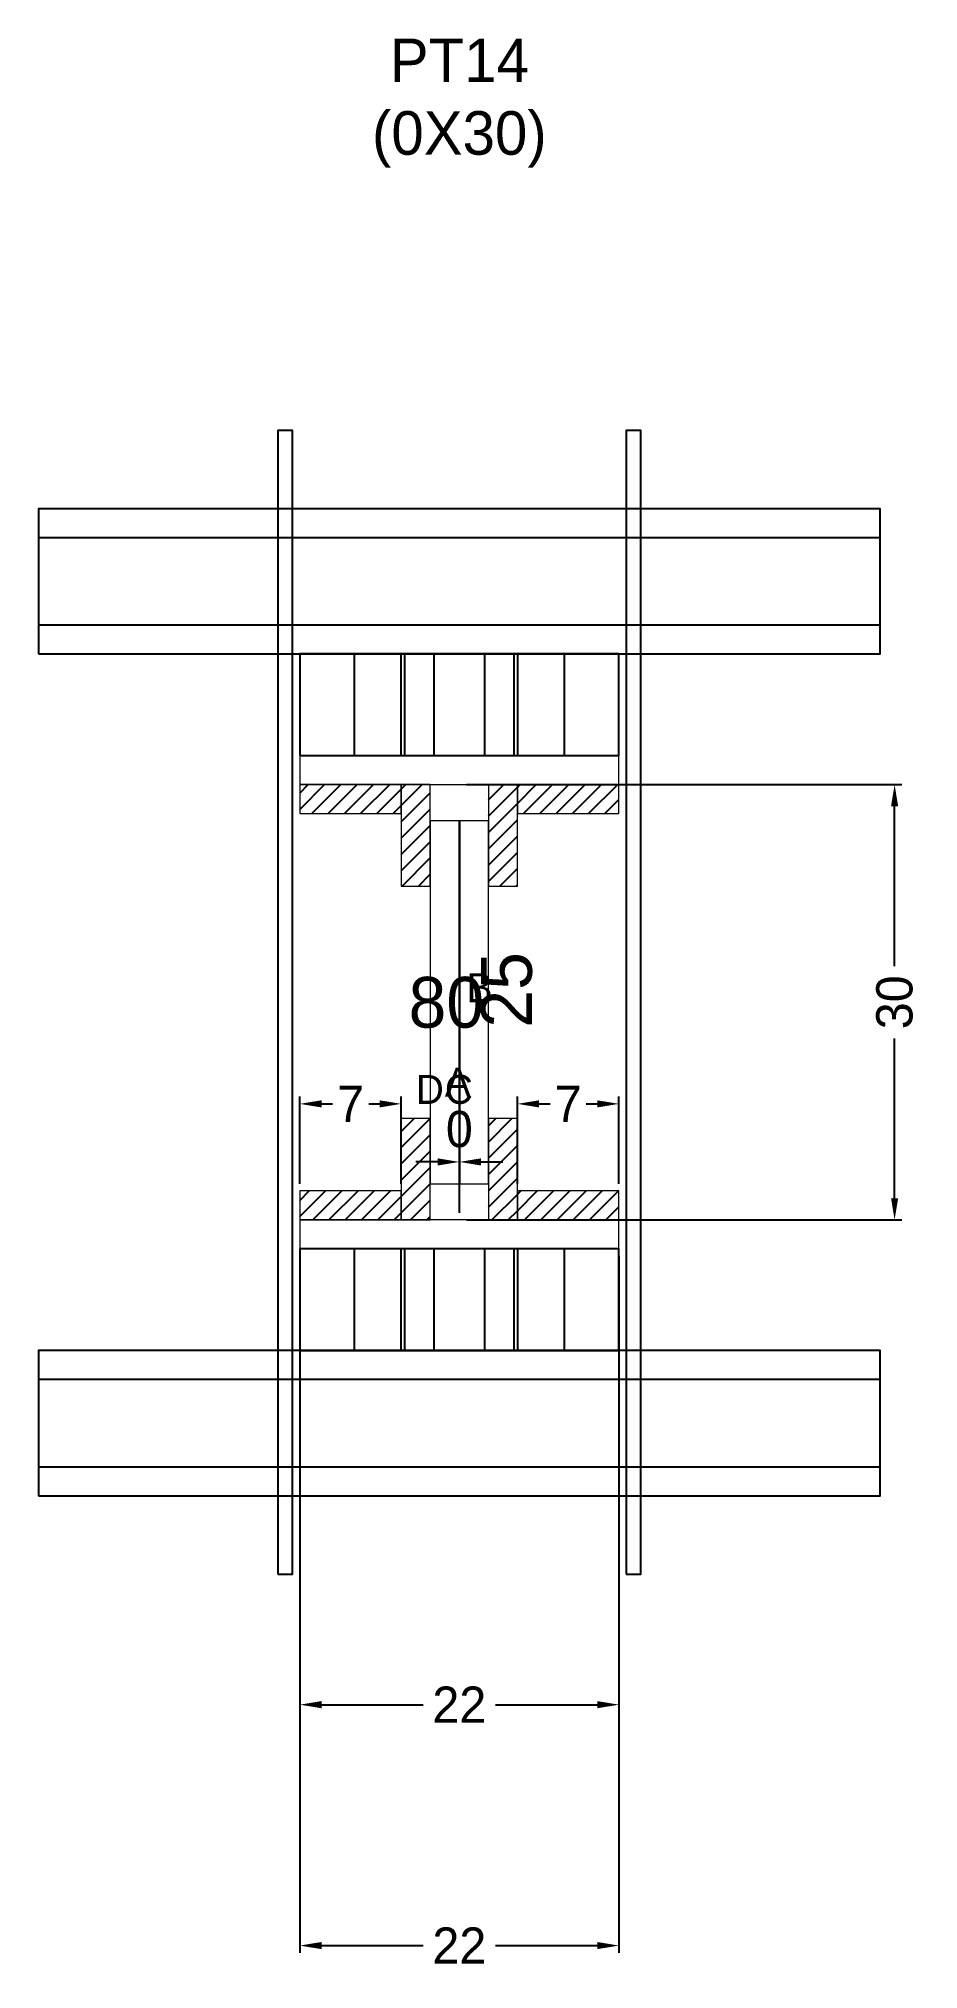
# Model space of a CAD drawing. Header units: centimetres. Extents: x -58 to 63, y 7 to 273.
import ezdxf

# ---------------------------------------------------------------- set-up
doc = ezdxf.new("R2010")
doc.units = ezdxf.units.CM
for name, color, linetype in [('CHAPA', 140, 'Continuous'), ('COTA', 241, 'Continuous'), ('Hachura', 251, 'Continuous'), ('Madeira', 30, 'Continuous'), ('NOMENCLATURA', 7, 'Continuous'), ('Painéis', 200, 'Continuous'), ('Perfil Metálico', 150, 'Continuous'), ('SARRAFO', 251, 'Continuous'), ('TEXTO_GERAL', 7, 'Continuous')]:
    doc.layers.add(name, color=color, linetype=linetype)
doc.dimstyles.new('cotax2', dxfattribs={"dimtxt": 2.5, "dimasz": 1.5, "dimexe": 0.5, "dimexo": 0.5, "dimgap": 0.5, "dimtad": 1, "dimcen": 2.5, "dimazin": 3, "dimtfac": 1, "dimtmove": 0, "dimatfit": 3})
pattern_1 = [(45, (0, 0), (-1.122532, 1.122532), [])]

# ---------------------------------------------------------------- blocks, each defined once
blk = doc.blocks.new('_CLOSEDFILLED')
at = {"color": 0, "linetype": 'BYBLOCK'}
blk.add_solid([(-1, 0.164), (0, 0), (-1, -0.164)], dxfattribs=at)
blk = doc.blocks.new('*D1')
for p, q in [((-22, 105), (-22, 9)), ((22, 105), (22, 9)), ((-19, 10), (-5, 10)), ((5, 10), (19, 10))]:
    blk.add_line(p, q)
at = {"layer": 'Defpoints'}
for p in [(-22, 106), (22, 106), (-22, 10)]:
    blk.add_point(p, dxfattribs=at)
at = {"layer": 'COTA', "xscale": 3, "yscale": 3, "rotation": 180}
blk.add_blockref('_CLOSEDFILLED', (-22, 10), dxfattribs=at)
at = {"layer": 'COTA', "xscale": 3, "yscale": 3}
blk.add_blockref('_CLOSEDFILLED', (22, 10), dxfattribs=at)
at = {"layer": 'COTA', "insert": (0, 10), "char_height": 5, "attachment_point": 5}
blk.add_mtext('22', dxfattribs=at)
blk = doc.blocks.new('*D2')
for p, q in [((-3, 118), (-6, 118)), ((0, 111), (0, 119)), ((0, 111), (0, 119)), ((0, 118), (0, 118)), ((3, 118), (6, 118))]:
    blk.add_line(p, q)
at = {"layer": 'Defpoints'}
for p in [(0, 118), (0, 110), (0, 110)]:
    blk.add_point(p, dxfattribs=at)
at = {"layer": 'COTA', "xscale": 3, "yscale": 3}
blk.add_blockref('_CLOSEDFILLED', (0, 118), dxfattribs=at)
at = {"layer": 'COTA', "xscale": 3, "yscale": 3, "rotation": 180}
blk.add_blockref('_CLOSEDFILLED', (0, 118), dxfattribs=at)
at = {"layer": 'COTA', "insert": (0, 122.5), "char_height": 5, "attachment_point": 5}
blk.add_mtext('0', dxfattribs=at)
blk = doc.blocks.new('*D3')
for p, q in [((1, 170), (61, 170)), ((60, 145), (60, 167)), ((60, 113), (60, 135)), ((1, 110), (61, 110))]:
    blk.add_line(p, q)
at = {"layer": 'Defpoints'}
for p in [(0, 170), (0, 110), (60, 110)]:
    blk.add_point(p, dxfattribs=at)
at = {"layer": 'COTA', "xscale": 3, "yscale": 3}
for p, rotation in [((60, 170), 90), ((60, 110), -90.00000000000001)]:
    blk.add_blockref('_CLOSEDFILLED', p, dxfattribs=dict(at, rotation=rotation))
at = {"layer": 'COTA', "insert": (60, 140), "char_height": 5, "attachment_point": 5, "rotation": 90}
blk.add_mtext('30', dxfattribs=at)
blk = doc.blocks.new('*D4')
for p, q in [((-22, 115), (-22, 127)), ((-19, 126), (-17.5, 126)), ((-12.5, 126), (-11, 126)), ((-8, 115), (-8, 127))]:
    blk.add_line(p, q)
at = {"layer": 'Defpoints'}
for p in [(-22, 126), (-22, 114), (-8, 114)]:
    blk.add_point(p, dxfattribs=at)
at = {"layer": 'COTA', "xscale": 3, "yscale": 3, "rotation": 180}
blk.add_blockref('_CLOSEDFILLED', (-22, 126), dxfattribs=at)
at = {"layer": 'COTA', "xscale": 3, "yscale": 3}
blk.add_blockref('_CLOSEDFILLED', (-8, 126), dxfattribs=at)
at = {"layer": 'COTA', "insert": (-15, 126), "char_height": 5, "attachment_point": 5}
blk.add_mtext('7', dxfattribs=at)
blk = doc.blocks.new('*D5')
for p, q in [((8, 115), (8, 127)), ((11, 126), (12.5, 126)), ((17.5, 126), (19, 126)), ((22, 115), (22, 127))]:
    blk.add_line(p, q)
at = {"layer": 'Defpoints'}
for p in [(8, 126), (8, 114), (22, 114)]:
    blk.add_point(p, dxfattribs=at)
at = {"layer": 'COTA', "xscale": 3, "yscale": 3, "rotation": 180}
blk.add_blockref('_CLOSEDFILLED', (8, 126), dxfattribs=at)
at = {"layer": 'COTA', "xscale": 3, "yscale": 3}
blk.add_blockref('_CLOSEDFILLED', (22, 126), dxfattribs=at)
at = {"layer": 'COTA', "insert": (15, 126), "char_height": 5, "attachment_point": 5}
blk.add_mtext('7', dxfattribs=at)
blk = doc.blocks.new('*D6')
for p, q in [((-22, 72.2), (-22, 42.2)), ((22, 72.2), (22, 42.2)), ((-19, 43.2), (-5, 43.2)), ((5, 43.2), (19, 43.2))]:
    blk.add_line(p, q)
at = {"layer": 'Defpoints'}
for p in [(-22, 73.2), (22, 73.2), (-22, 43.2)]:
    blk.add_point(p, dxfattribs=at)
at = {"layer": 'COTA', "xscale": 3, "yscale": 3, "rotation": 180}
blk.add_blockref('_CLOSEDFILLED', (-22, 43.2), dxfattribs=at)
at = {"layer": 'COTA', "xscale": 3, "yscale": 3}
blk.add_blockref('_CLOSEDFILLED', (22, 43.2), dxfattribs=at)
at = {"layer": 'COTA', "insert": (0, 43.2), "char_height": 5, "attachment_point": 5}
blk.add_mtext('22', dxfattribs=at)

msp = doc.modelspace()

# ---------------------------------------------------------------- hatches: boundary and pattern name
at = {"layer": 'Hachura'}
h = msp.add_hatch(dxfattribs=at)
h.set_pattern_fill('ANSI31')
h.set_pattern_definition(pattern_1)
h.paths.add_polyline_path([(-22, 166), (-8, 166), (-8, 170), (-22, 170)])
h = msp.add_hatch(dxfattribs=at)
h.set_pattern_fill('ANSI31')
h.set_pattern_definition(pattern_1)
h.paths.add_polyline_path([(-8, 156), (-4, 156), (-4, 170), (-8, 170)])
h = msp.add_hatch(dxfattribs=at)
h.set_pattern_fill('ANSI31')
h.set_pattern_definition(pattern_1)
h.paths.add_polyline_path([(4, 156), (8, 156), (8, 170), (4, 170)])
h = msp.add_hatch(dxfattribs=at)
h.set_pattern_fill('ANSI31')
h.set_pattern_definition(pattern_1)
h.paths.add_polyline_path([(8, 166), (22, 166), (22, 170), (8, 170)])
h = msp.add_hatch(dxfattribs=at)
h.set_pattern_fill('ANSI31')
h.set_pattern_definition(pattern_1)
h.paths.add_polyline_path([(-8, 110), (-4, 110), (-4, 124), (-8, 124)])
h = msp.add_hatch(dxfattribs=at)
h.set_pattern_fill('ANSI31')
h.set_pattern_definition(pattern_1)
h.paths.add_polyline_path([(4, 110), (8, 110), (8, 124), (4, 124)])
h = msp.add_hatch(dxfattribs=at)
h.set_pattern_fill('ANSI31')
h.set_pattern_definition(pattern_1)
h.paths.add_polyline_path([(-22, 110), (-8, 110), (-8, 114), (-22, 114)])
h = msp.add_hatch(dxfattribs=at)
h.set_pattern_fill('ANSI31')
h.set_pattern_definition(pattern_1)
h.paths.add_polyline_path([(8, 110), (22, 110), (22, 114), (8, 114)])

# ---------------------------------------------------------------- linework, layer by layer
at = {"layer": 'CHAPA', "lineweight": 18}
for points in [[(-22, 170), (22, 170), (22, 174), (-22, 174)], [(-22, 170), (22, 170), (22, 174), (-22, 174)], [(-4, 115), (0, 115), (0, 165), (-4, 165)], [(-4, 115), (0, 115), (0, 165), (-4, 165)], [(0, 115), (4, 115), (4, 165), (0, 165)], [(0, 115), (4, 115), (4, 165), (0, 165)], [(-22, 106), (22, 106), (22, 110), (-22, 110)], [(-22, 106), (22, 106), (22, 110), (-22, 110)]]:
    msp.add_lwpolyline(points, close=True, dxfattribs=at)
at = {"layer": 'Hachura'}
for points in [[(-25, 61.2), (-23, 61.2), (-23, 218.8), (-25, 218.8)], [(23, 61.2), (25, 61.2), (25, 218.8), (23, 218.8)]]:
    msp.add_lwpolyline(points, close=True, dxfattribs=at)
at = {"layer": 'Madeira', "color": 126}
for points in [[(-22, 174), (22, 174), (22, 188), (-22, 188)], [(-22, 174), (-8, 174), (-8, 188), (-22, 188)], [(-14.5, 174), (-7.5, 174), (-7.5, 188), (-14.5, 188)], [(-3.5, 174), (3.5, 174), (3.5, 188), (-3.5, 188)], [(7.5, 174), (14.5, 174), (14.5, 188), (7.5, 188)], [(8, 174), (22, 174), (22, 188), (8, 188)], [(-22, 92), (22, 92), (22, 106), (-22, 106)], [(-22, 92), (-8, 92), (-8, 106), (-22, 106)], [(-14.5, 92), (-7.5, 92), (-7.5, 106), (-14.5, 106)], [(-3.5, 92), (3.5, 92), (3.5, 106), (-3.5, 106)], [(7.5, 92), (14.5, 92), (14.5, 106), (7.5, 106)], [(8, 92), (22, 92), (22, 106), (8, 106)]]:
    msp.add_lwpolyline(points, close=True, dxfattribs=at)
at = {"layer": 'Painéis'}
msp.add_lwpolyline([(0, 115), (0, 115), (0, 165), (0, 165)], close=True, dxfattribs=at)
at = {"layer": 'Perfil Metálico', "color": 224}
for points in [[(-58, 188), (58, 188), (58, 208), (-58, 208)], [(-58, 192), (58, 192), (58, 204), (-58, 204)], [(-58, 72), (58, 72), (58, 92), (-58, 92)], [(-58, 76), (58, 76), (58, 88), (-58, 88)]]:
    msp.add_lwpolyline(points, close=True, dxfattribs=at)
at = {"layer": 'SARRAFO', "color": 251, "lineweight": 13}
for points in [[(-22, 166), (-8, 166), (-8, 170), (-22, 170)], [(-8, 156), (-4, 156), (-4, 170), (-8, 170)], [(4, 156), (8, 156), (8, 170), (4, 170)], [(8, 166), (22, 166), (22, 170), (8, 170)], [(-8, 110), (-4, 110), (-4, 124), (-8, 124)], [(4, 110), (8, 110), (8, 124), (4, 124)], [(-22, 110), (-8, 110), (-8, 114), (-22, 114)], [(8, 110), (22, 110), (22, 114), (8, 114)]]:
    msp.add_lwpolyline(points, close=True, dxfattribs=at)

# ---------------------------------------------------------------- texts
at = {"layer": 'COTA'}
msp.add_text('25', height=7, rotation=90, dxfattribs=at).set_placement((10, 136.5))
msp.add_text('80', height=7, dxfattribs=at).set_placement((-7, 136.5))
at = {"layer": 'NOMENCLATURA', "insert": (0, 255), "char_height": 6, "attachment_point": 8}
msp.add_mtext('PT14\\P(0X30)', dxfattribs=at)
at = {"layer": 'TEXTO_GERAL'}
for s, p in [('B', (1, 140)), ('A', (-2, 127)), ('D', (-6, 126)), ('C', (-2, 126))]:
    msp.add_text(s, height=4, dxfattribs=at).set_placement(p)

# ---------------------------------------------------------------- dimensions: what is measured, and where the dimension line sits
at = {"layer": 'COTA'}
dim = msp.add_linear_dim(base=(60, 110), p1=(0, 110), p2=(0, 170), angle=90, dimstyle='cotax2', dxfattribs=at)
dim.commit()
dim.dimension.update_dxf_attribs({"geometry": '*D3', "text_midpoint": (60, 140)})
for base, p1, p2, picture, middle in [((-22, 126), (-22, 114), (-8, 114), '*D4', (-15, 126)), ((8, 126), (8, 114), (22, 114), '*D5', (15, 126)), ((0, 118), (0, 110), (0, 110), '*D2', (0, 122.5)), ((-22, 10), (-22, 106), (22, 106), '*D1', (0, 10)), ((-22, 43.2), (-22, 73.2), (22, 73.2), '*D6', (0, 43.2))]:
    dim = msp.add_linear_dim(base=base, p1=p1, p2=p2, dimstyle='cotax2', dxfattribs=at)
    dim.commit()
    dim.dimension.update_dxf_attribs({"geometry": picture, "text_midpoint": middle})

doc.saveas('drawing.dxf')
